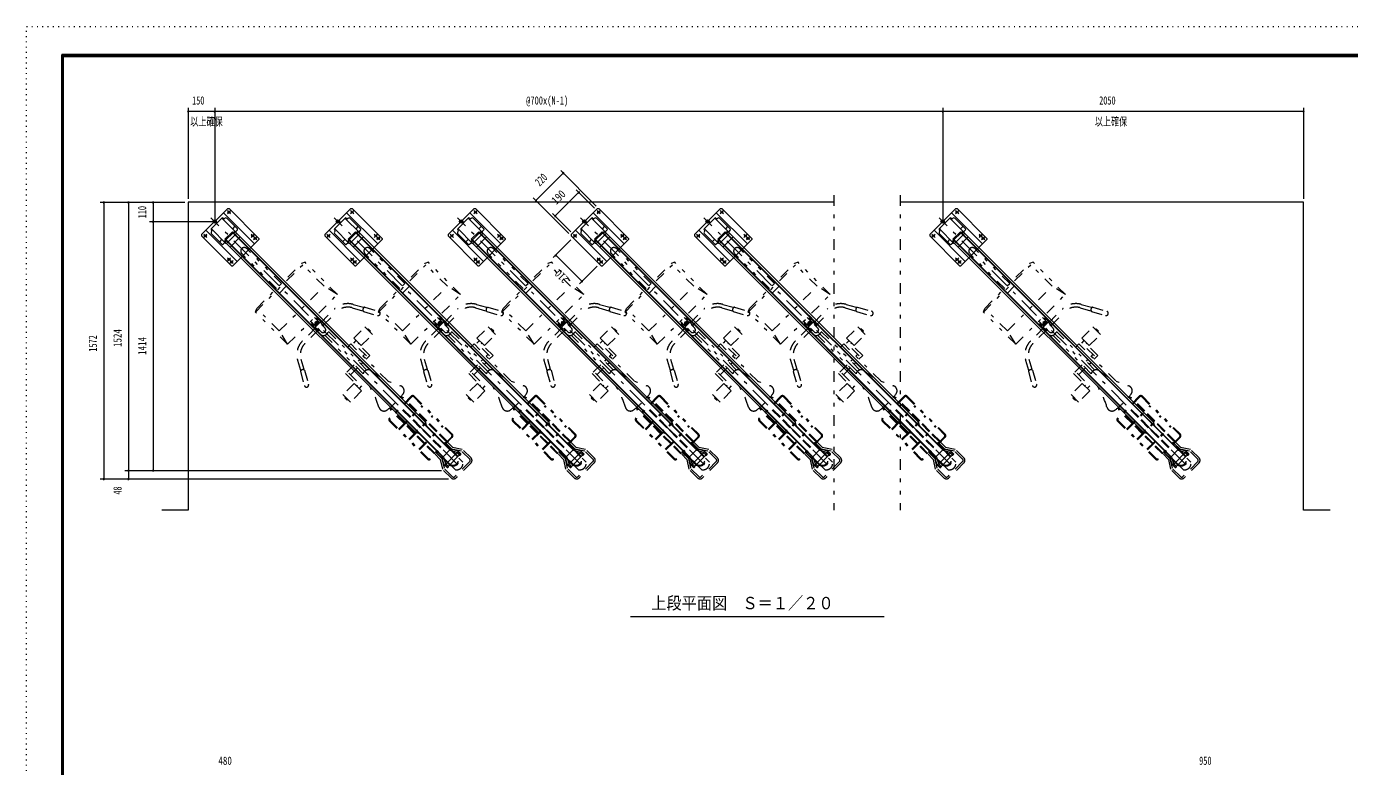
# Model space of a CAD drawing. Units: millimetres, scale not verified. Extents: x -5940 to 5940, y -7390 to 7386.
# Drawn here: x -5940 to 1576, y 3181 to 7386 of the extents above; entities that cross this region are included whole.
import ezdxf
from ezdxf.enums import TextEntityAlignment as Align

# ---------------------------------------------------------------- set-up
doc = ezdxf.new("R2010")
doc.units = ezdxf.units.MM
doc.header["$LTSCALE"] = 10
for name, pattern in [('USER4', [24, 12, -5, 2, -5]), ('USER5', [25, 6, -5, 2, -5, 2, -5]), ('USER6', [3, 0.5, -2.5])]:
    doc.linetypes.add(name, pattern=pattern)
for name, color, linetype, lineweight in [('0-0_0', 7, 'Continuous', 18), ('0-1_0-00', 4, 'Continuous', 18), ('0-A_2ラック-D上自転車１', 4, 'USER5', 18), ('0-B_2ラック-F寸法', 3, 'Continuous', 18), ('0-F_F-F_J_ADD', 2, 'Continuous', 18), ('1-0_F-E_J_ADD', 7, 'USER6', 18), ('1-1_3-F', 3, 'Continuous', 18), ('1-2_B-0', 3, 'Continuous', 18)]:
    doc.layers.add(name, color=color, linetype=linetype, lineweight=lineweight)
doc.styles.add('ＭＳ ゴシック', font='')
doc.styles.get('ＭＳ ゴシック').set_extended_font_data('MS Gothic')

# ---------------------------------------------------------------- blocks, each defined once
blk = doc.blocks.new('POINT_3')
at = {"layer": '0-F_F-F_J_ADD'}
for p, q in [((-33.33, 0), (33.33, 0)), ((0, 33.33), (0, -33.33))]:
    blk.add_line(p, q, dxfattribs=at)
blk.add_circle((0, 0), 20, dxfattribs=at)
for points in [[(-20, 0), (0, 0), (0, 20)], [(-19.71, 3.4), (-20, 0), (0, 20)], [(0, 20), (-20, 0), (-20, 0)], [(-18.64, 7.25), (-19.71, 3.4), (0, 20)], [(0, 20), (-19.71, 3.4), (-19.71, 3.4)], [(-16.83, 10.81), (-18.64, 7.25), (0, 20)], [(0, 20), (-18.64, 7.25), (-18.64, 7.25)], [(-14.35, 13.93), (-16.83, 10.81), (0, 20)], [(0, 20), (-16.83, 10.81), (-16.83, 10.81)], [(-11.29, 16.51), (-14.35, 13.93), (0, 20)], [(0, 20), (-14.35, 13.93), (-14.35, 13.93)], [(-7.79, 18.42), (-11.29, 16.51), (0, 20)], [(0, 20), (-11.29, 16.51), (-11.29, 16.51)], [(-3.97, 19.6), (-7.79, 18.42), (0, 20)], [(0, 20), (-7.79, 18.42), (-7.79, 18.42)], [(0, 20), (-3.97, 19.6), (-3.97, 19.6)], [(0, 20), (-3.97, 19.6), (-3.97, 19.6)], [(0, 20), (0, 0), (0, 0)], [(20, 0), (0, 0), (0, -20)], [(0, -20), (0, 0), (0, 0)], [(19.71, -3.4), (20, 0), (0, -20)], [(0, -20), (20, 0), (20, 0)], [(18.64, -7.25), (19.71, -3.4), (0, -20)], [(0, -20), (19.71, -3.4), (19.71, -3.4)], [(16.83, -10.81), (18.64, -7.25), (0, -20)], [(0, -20), (18.64, -7.25), (18.64, -7.25)], [(14.35, -13.93), (16.83, -10.81), (0, -20)], [(0, -20), (16.83, -10.81), (16.83, -10.81)], [(11.29, -16.51), (14.35, -13.93), (0, -20)], [(0, -20), (14.35, -13.93), (14.35, -13.93)], [(7.79, -18.42), (11.29, -16.51), (0, -20)], [(0, -20), (11.29, -16.51), (11.29, -16.51)], [(3.97, -19.6), (7.79, -18.42), (0, -20)], [(0, -20), (7.79, -18.42), (7.79, -18.42)], [(0, -20), (3.97, -19.6), (3.97, -19.6)], [(0, -20), (3.97, -19.6), (3.97, -19.6)]]:
    blk.add_solid(points, dxfattribs=at)
blk = doc.blocks.new('UP-RACK-TOP_5')
at = {"layer": '0-0_0'}
for p, q in [((-105, 0), (-110, -5)), ((-105, 0), (105, 0)), ((-70, 0), (-70, -250)), ((70, 0), (70, -250)), ((105, 0), (110, -5)), ((-110, -5), (-110, -245)), ((-62.5, -120), (-62.5, -37)), ((-47.5, -20), (-47.5, -24)), ((-42.5, -15), (42.5, -15)), ((-42.25, -130), (-42.25, -20)), ((42.25, -130), (42.25, -20)), ((47.5, -20), (47.5, -24)), ((52.5, -27), (50.5, -27)), ((62.5, -120), (62.5, -37)), ((110, -5), (110, -245)), ((-42.25, -100.36), (-62.5, -100.36)), ((-57.5, -125), (-45.25, -125)), ((42.25, -118.93), (-42.25, -118.93)), ((-40.5, -124.24), (-40.5, -1655.41)), ((-40.5, -124.24), (-30.5, -124.24)), ((-37.25, -135), (37.25, -135)), ((-30.5, -112), (-30.5, -1862)), ((30.5, -112), (-30.5, -112)), ((-27.5, -140), (-30.5, -140)), ((-27.5, -112), (-27.5, -1865.5)), ((27.5, -112), (27.5, -1865.5)), ((30.5, -140), (27.5, -140)), ((30.5, -112), (30.5, -1862)), ((40.5, -124.24), (30.5, -124.24)), ((40.5, -124.24), (40.5, -1655.41)), ((62.5, -100.36), (42.25, -100.36)), ((57.5, -125), (45.25, -125)), ((40.5, -164), (-40.5, -164)), ((-110, -245), (-105, -250)), ((-105, -250), (105, -250)), ((110, -245), (105, -250)), ((-31.5, -1671), (-40.5, -1655.41)), ((-31.5, -1671), (-30.5, -1671)), ((31.5, -1671), (30.5, -1671)), ((31.5, -1671), (40.5, -1655.41)), ((-37.5, -1863.08), (-55, -1897.08)), ((-27.5, -1865.5), (-44.67, -1898.85)), ((-37.5, -1815), (-37.5, -1863.08)), ((-34.5, -1812), (-28.5, -1812)), ((30.5, -1862), (-30.5, -1862)), ((27.5, -1865.5), (44.67, -1898.85)), ((34.5, -1812), (28.5, -1812)), ((37.5, -1815), (37.5, -1863.08)), ((37.5, -1863.08), (55, -1897.08)), ((-55, -1921.5), (-55, -1897.08)), ((-52.5, -1903.5), (-51.5, -1902.5)), ((-52.5, -1920.5), (-52.5, -1903.5)), ((-51.5, -1921.5), (-52.5, -1920.5)), ((-47, -1924.5), (-52, -1924.5)), ((51.5, -1902.5), (-51.5, -1902.5)), ((51.5, -1921.5), (-51.5, -1921.5)), ((-45, -1922.5), (-45, -1899.5)), ((45, -1922.5), (45, -1899.5)), ((47, -1924.5), (52, -1924.5)), ((52.5, -1903.5), (51.5, -1902.5)), ((52.5, -1920.5), (51.5, -1921.5)), ((52.5, -1920.5), (52.5, -1903.5)), ((55, -1921.5), (55, -1897.08))]:
    blk.add_line(p, q, dxfattribs=at)
at = {"layer": '0-0_0', "color": 3, "linetype": 'USER4'}
for p, q in [((0, -1954.5), (0, 30)), ((-108, -20), (-82, -20)), ((-95, -7), (-95, -33)), ((108, -20), (82, -20)), ((95, -7), (95, -33)), ((-108, -210), (-82, -210)), ((-95, -197), (-95, -243)), ((108, -210), (82, -210)), ((95, -197), (95, -243)), ((-108, -230), (-82, -230)), ((108, -230), (82, -230)), ((-25, -547.16), (25, -547.16)), ((-34.34, -1651), (-22.61, -1651)), ((34.34, -1651), (22.61, -1651)), ((-34.8, -1822), (-25.59, -1822)), ((-34.8, -1852), (-25.59, -1852)), ((34.8, -1822), (25.59, -1822)), ((34.8, -1852), (25.59, -1852))]:
    blk.add_line(p, q, dxfattribs=at)
at = {"layer": '0-0_0'}
for centre in [(-95, -20), (95, -20), (-95, -210), (-95, -230), (95, -210), (95, -230)]:
    blk.add_circle(centre, 6, dxfattribs=at)
for centre, radius, start, end in [((-52.5, -37), 10, 90, 180), ((-50.5, -24), 3, 270, 0), ((-42.5, -20), 5, 90, 180), ((-37.25, -20), 5, 90, 180), ((37.25, -20), 5, 0, 90), ((42.5, -20), 5, 0, 90), ((50.5, -24), 3, 180, 270), ((52.5, -37), 10, 0, 90), ((-57.5, -120), 5, 180, 270), ((-45.25, -128), 3, 0, 90), ((-37.25, -130), 5, 180, 270), ((37.25, -130), 5, 270, 0), ((45.25, -128), 3, 90, 180), ((57.5, -120), 5, 270, 0), ((-40.5, -1862.35), 3, 332.765, 0), ((-34.5, -1815), 3, 90, 180), ((-28.5, -1813), 1, 0, 90), ((-30.5, -1864.77), 3, 332.765, 0), ((28.5, -1813), 1, 90, 180), ((30.5, -1864.77), 3, 180, 207.235), ((34.5, -1815), 3, 0, 90), ((40.5, -1862.35), 3, 180, 207.235), ((-52, -1897.8), 3, 152.765, 180), ((-52, -1921.5), 3, 180, 270), ((-47, -1922.5), 2, 270, 0), ((-42, -1900.23), 3, 152.765, 180), ((42, -1900.23), 3, 0, 27.235), ((47, -1922.5), 2, 180, 270), ((52, -1921.5), 3, 270, 0), ((52, -1897.8), 3, 0, 27.235)]:
    blk.add_arc(centre, radius, start, end, dxfattribs=at)
at = {"layer": '0-0_0', "xscale": 0.5, "yscale": 0.5}
blk.add_blockref('POINT_3', (0, 0), dxfattribs=at)
blk = doc.blocks.new('UP-CYC-TOP_0')
at = {"layer": '0-A_2ラック-D上自転車１'}
for p, q in [((-20, 1481.48), (-20, 1761.86)), ((20, 1481.48), (20, 1761.86)), ((-200, 1471.84), (-180, 1481.48)), ((-200, 1471.84), (200, 1471.84)), ((-200, 1213.27), (-200, 1471.84)), ((180, 1300.04), (180, 1481.48)), ((200, 1471.84), (180, 1481.48)), ((200, 1213.27), (200, 1471.84)), ((-180, 1300.04), (180, 1300.04)), ((200, 1213.27), (180, 1300.04)), ((-200, 1213.27), (200, 1213.27)), ((-30, 1166.66), (-30, 1213.27)), ((-15, 1171.66), (-15, 1213.27)), ((15, 1171.66), (15, 1213.27)), ((30, 1166.66), (30, 1213.27)), ((-20, 1166.66), (-127.4, 1166.66)), ((-20, 1146.66), (-127.4, 1146.66)), ((-30, 1126.46), (-30, 1146.66)), ((-25, 1177.23), (-25, 1186.51)), ((-20, 1171.66), (20, 1171.66)), ((-20, 1141.66), (-20, 1171.66)), ((-15, 1141.66), (-20, 1141.66)), ((-15, 1127.89), (-15, 1156.66)), ((15, 1127.89), (15, 1156.66)), ((15, 1141.66), (20, 1141.66)), ((20, 1141.66), (20, 1171.66)), ((20, 1166.66), (127.4, 1166.66)), ((20, 1146.66), (127.4, 1146.66)), ((25, 1177.23), (25, 1186.51)), ((30, 1126.46), (30, 1146.66)), ((-258.35, 1052.5), (-298.43, 980.22)), ((-223.6, 1110.01), (-254.7, 1053.93)), ((-206.11, 1100.31), (-237.21, 1044.23)), ((-15, 791.3), (-15, 1100.48)), ((15, 791.3), (15, 1100.48)), ((206.11, 1100.31), (237.21, 1044.23)), ((223.6, 1110.01), (254.7, 1053.93)), ((258.35, 1052.5), (298.43, 980.22)), ((-236.48, 1040.37), (-276.57, 968.09)), ((236.48, 1040.37), (276.57, 968.09)), ((55, 960.32), (30, 960.32)), ((30, 767.24), (30, 960.32)), ((55, 663.63), (55, 960.32)), ((70, 952.12), (90, 952.12)), ((70, 850.32), (70, 952.12)), ((85, 932.12), (90, 932.12)), ((90, 912.12), (180, 912.12)), ((180, 912.12), (180, 972.12)), ((180, 952.12), (185, 952.12)), ((180, 932.12), (185, 932.12)), ((185, 932.12), (185, 952.12)), ((-70, 850.32), (-70, 748.53)), ((-70, 837.82), (-15, 837.82)), ((30, 862.82), (15, 862.82)), ((15, 837.82), (30, 837.82)), ((70, 862.82), (55, 862.82)), ((-90, 788.52), (-90, 728.53)), ((-85, 768.53), (-90, 768.53)), ((-180, 748.53), (-185, 748.53)), ((-90, 728.53), (-180, 728.53)), ((-70, 748.53), (-90, 748.53)), ((-46.25, 530.24), (-37.54, 546.74)), ((-46.25, 426.57), (-46.25, 530.24)), ((-30, 507.82), (-30, 546.22)), ((30, 507.82), (30, 546.22)), ((46.25, 530.24), (37.54, 546.74)), ((46.25, 426.57), (46.25, 530.24)), ((-100, 495.32), (-100, 190.32)), ((-95, 495.32), (-95, 190.32)), ((87.5, 507.82), (-87.5, 507.82)), ((87.5, 502.82), (-87.5, 502.82)), ((-30, 426.57), (-30, 502.82)), ((-2.5, 426.57), (-2.5, 502.82)), ((2.5, 426.57), (2.5, 502.82)), ((30, 426.57), (30, 502.82)), ((95, 495.32), (95, 190.32)), ((100, 495.32), (100, 190.32)), ((-95, 426.57), (95, 426.57)), ((-95, 421.57), (95, 421.57)), ((-51.25, 345.32), (-51.25, 421.57)), ((-46.25, 345.32), (-46.25, 421.57)), ((-30, 345.32), (-30, 421.57)), ((-2.5, 345.32), (-2.5, 421.57)), ((2.5, 345.32), (2.5, 421.57)), ((30, 345.32), (30, 421.57)), ((46.25, 345.32), (46.25, 421.57)), ((51.25, 345.32), (51.25, 421.57)), ((-95, 345.32), (95, 345.32)), ((-95, 340.32), (95, 340.32)), ((-51.25, 264.07), (-51.25, 340.32)), ((-46.25, 264.07), (-46.25, 340.32)), ((-30, 264.07), (-30, 340.32)), ((-2.5, 264.07), (-2.5, 340.32)), ((2.5, 264.07), (2.5, 340.32)), ((30, 264.07), (30, 340.32)), ((46.25, 264.07), (46.25, 340.32)), ((51.25, 264.07), (51.25, 340.32)), ((-95, 264.07), (95, 264.07)), ((-95, 259.07), (95, 259.07)), ((-51.25, 182.82), (-51.25, 259.07)), ((-46.25, 182.82), (-46.25, 259.07)), ((-30, 182.82), (-30, 259.07)), ((-2.5, 182.82), (-2.5, 259.07)), ((2.5, 182.82), (2.5, 259.07)), ((30, 182.82), (30, 259.07)), ((46.25, 182.82), (46.25, 259.07)), ((51.25, 182.82), (51.25, 259.07)), ((87.5, 182.82), (-87.5, 182.82)), ((87.5, 177.82), (-87.5, 177.82)), ((-49, 137.42), (-49, 177.82)), ((-39, 134.46), (-39, 177.82)), ((-34, 79.49), (-34, 177.82)), ((-30, 79.62), (-30, 177.82)), ((30, 79.62), (30, 177.82)), ((34, 79.49), (34, 177.82)), ((39, 134.46), (39, 177.82)), ((49, 137.42), (49, 177.82)), ((-49, 137.42), (-80, 89.69)), ((-80, 20), (-80, 89.69)), ((-39, 134.46), (-70, 86.73)), ((-70, 20), (-70, 86.73)), ((39, 134.46), (70, 86.73)), ((49, 137.42), (80, 89.69)), ((70, 20), (70, 86.73)), ((80, 20), (80, 89.69)), ((60, 10), (-60, 10)), ((60, 0), (-60, 0)), ((-30, 35.12), (-30, 67.27)), ((30, 35.12), (30, 67.27))]:
    blk.add_line(p, q, dxfattribs=at)
for points in [[(-200, 1213.27), (-180, 1300.04), (-180, 1481.48), (180, 1481.48)], [(55, 837.82), (85, 837.82), (85, 942.12)], [(90, 912.12), (90, 972.12), (180, 972.12)], [(-15, 862.82), (-85, 862.82), (-85, 758.53)], [(-180, 768.53), (-185, 768.53), (-185, 748.53)], [(-90, 788.52), (-180, 788.52), (-180, 728.53)], [(-51.25, 426.57), (-51.25, 531.48), (-42.97, 547.17)], [(51.25, 426.57), (51.25, 531.48), (42.97, 547.17)]]:
    blk.add_lwpolyline(points, dxfattribs=at)
for centre, radius, start, end in [((0, 1761.86), 20, 0, 180), ((0, 1184.66), 25.07, 126.75249, 175.75458), ((0, 1184.66), 25.07, 4.24542, 53.24751), ((-127.4, 1056.66), 110, 90, 150.9888), ((-127.4, 1056.66), 90, 90, 150.9888), ((0, 1175.37), 25.07, 126.75249, 175.75458), ((0, 1179.08), 25.07, 184.24712, 209.71584), ((0, 1174.26), 15.04, 4.25383, 175.74617), ((0, 1170.54), 15.04, 4.25383, 175.74617), ((0, 1127.89), 15, 180, 0), ((0, 1167.4), 12, 20.76015, 159.23985), ((0, 1164.62), 12, 35.90829, 144.09171), ((0, 1175.37), 25.07, 4.24542, 53.24751), ((0, 1179.08), 25.07, 330.28416, 355.75288), ((127.4, 1056.66), 110, 29.0112, 90), ((127.4, 1056.66), 90, 29.0112, 90), ((-251.2, 1039.61), 14.73, 2.96272, 119.01704), ((0, 1126.46), 30, 180, 0), ((251.2, 1039.61), 14.73, 60.98296, 177.03728), ((-287.5, 974.16), 12.5, 150.98737, 330.98737), ((287.5, 974.16), 12.5, 209.01263, 29.01263), ((-525.78, 832.04), 500, 331.50226, 352.76733), ((0, 765.32), 30, 7.23254, 172.76746), ((525.78, 832.04), 500, 187.23267, 208.49774), ((-60, 579.17), 30, 151.50269, 262.66589), ((0, 1045.32), 500, 262.66566, 277.33434), ((60, 579.17), 30, 277.33411, 28.49731), ((-87.5, 495.32), 12.5, 90, 180), ((-87.5, 495.32), 7.5, 90, 180), ((87.5, 495.32), 12.5, 0, 90), ((87.5, 495.32), 7.5, 0, 90), ((-87.5, 190.32), 12.5, 180, 270), ((-87.5, 190.32), 7.5, 180, 270), ((87.5, 190.32), 7.5, 270, 0), ((87.5, 190.32), 12.5, 270, 0), ((0, 83.86), 34.28, 187.32401, 352.67599), ((0, 83.86), 30.28, 187.54919, 352.45081), ((-60, 20), 20, 180, 270), ((-60, 20), 10, 180, 270), ((0, 55.98), 36.54, 214.81581, 325.18419), ((60, 20), 10, 270, 0), ((60, 20), 20, 270, 0)]:
    blk.add_arc(centre, radius, start, end, dxfattribs=at)

msp = doc.modelspace()

# ---------------------------------------------------------------- linework, layer by layer
at = {"layer": '0-1_0-00', "color": 5}
for points in [[(5740.05, 7225.88), (-5739.95, 7225.88), (-5739.95, -814.12), (5740.05, -814.12)], [(5739.05, 7224.88), (5739.05, -813.12), (-5738.95, -813.12), (-5738.95, 7224.88)], [(5738.05, 7223.88), (5738.05, -812.12), (-5737.95, -812.12), (-5737.95, 7223.88)], [(5737.05, 7222.88), (5737.05, -811.12), (-5736.95, -811.12), (-5736.95, 7222.88)], [(5736.05, 7221.88), (5736.05, -810.12), (-5735.95, -810.12), (-5735.95, 7221.88)], [(5735.05, 7220.88), (5735.05, -809.12), (-5734.95, -809.12), (-5734.95, 7220.88)], [(5734.05, 7219.88), (5734.05, -808.12), (-5733.95, -808.12), (-5733.95, 7219.88)], [(5733.05, 7218.88), (5733.05, -807.12), (-5732.95, -807.12), (-5732.95, 7218.88)], [(5732.05, 7217.88), (5732.05, -806.12), (-5731.95, -806.12), (-5731.95, 7217.88)], [(5731.05, 7216.88), (5731.05, -805.12), (-5730.95, -805.12), (-5730.95, 7216.88)], [(5730.05, 7215.88), (5730.05, -804.12), (-5729.95, -804.12), (-5729.95, 7215.88)]]:
    msp.add_lwpolyline(points, close=True, dxfattribs=at)
at = {"layer": '0-B_2ラック-F寸法'}
for p, q in [((-5020.68, 6923.18), (-5020.68, 6407.23)), ((-4870.68, 6923.18), (-4870.68, 6277.23)), ((-734.85, 6923.18), (-734.85, 6277.23)), ((1315.15, 6923.18), (1315.15, 6407.23)), ((-5016.68, 6903.18), (-5024.68, 6903.18)), ((-4820.68, 6903.18), (-5020.68, 6903.18)), ((-4866.68, 6903.18), (-4874.68, 6903.18)), ((-734.85, 6903.18), (-4820.68, 6903.18)), ((-730.85, 6903.18), (-738.85, 6903.18)), ((1315.15, 6903.18), (-734.85, 6903.18)), ((1319.15, 6903.18), (1311.15, 6903.18)), ((-2890.89, 6553), (-3046.45, 6397.44)), ((-2905.03, 6567.14), (-2703.51, 6365.62)), ((-2887.61, 6555.29), (-2894.17, 6550.7)), ((-3060.6, 6411.58), (-2859.07, 6210.05)), ((-3043.18, 6399.73), (-3049.73, 6395.14)), ((-2936.85, 6309.05), (-2802.5, 6443.4)), ((-2816.64, 6457.54), (-2712.7, 6353.59)), ((-2799.23, 6445.69), (-2805.78, 6441.1)), ((-5520.68, 6387.23), (-5040.68, 6387.23)), ((-5496.68, 6387.23), (-5504.68, 6387.23)), ((-5500.68, 6387.23), (-5500.68, 4815.23)), ((-5356.68, 6387.23), (-5364.68, 6387.23)), ((-5360.68, 6387.23), (-5360.68, 4815.23)), ((-5216.68, 6387.23), (-5224.68, 6387.23)), ((-5220.68, 6387.23), (-5220.68, 6277.23)), ((-2950.99, 6323.19), (-2847.05, 6219.24)), ((-5240.68, 6277.23), (-4870.68, 6277.23)), ((-5216.68, 6277.23), (-5224.68, 6277.23)), ((-5220.68, 6277.23), (-5220.68, 4863.23)), ((-2933.58, 6311.34), (-2940.13, 6306.75)), ((-2947.46, 6072.17), (-2847.05, 6172.58)), ((-2930.04, 6088.6), (-2936.59, 6084.01)), ((-2933.32, 6086.31), (-2784.82, 5937.82)), ((-2798.97, 5923.67), (-2698.56, 6024.08)), ((-2781.55, 5940.11), (-2788.1, 5935.52)), ((-5520.68, 4815.23), (-3542.2, 4815.23)), ((-5496.68, 4815.23), (-5504.68, 4815.23)), ((-5380.68, 4863.23), (-3582.27, 4863.23)), ((-5356.68, 4863.23), (-5364.68, 4863.23)), ((-5356.68, 4815.23), (-5364.68, 4815.23)), ((-5360.68, 4869.23), (-5360.68, 4815.23)), ((-5216.68, 4863.22), (-5224.68, 4863.22)), ((-2507.94, 4033.18), (-1067.94, 4033.18))]:
    msp.add_line(p, q, dxfattribs=at)
for centre, start, end in [((-5020.68, 6903.18), 180, 0), ((-4870.68, 6903.18), 180, 0), ((-734.85, 6903.18), 180, 0), ((1315.15, 6903.18), 180, 0), ((-2890.89, 6553), 215, 35), ((-3046.45, 6397.44), 215, 35), ((-2802.5, 6443.4), 215, 35), ((-5500.68, 6387.23), 180, 0), ((-5360.68, 6387.23), 180, 0), ((-5220.68, 6387.23), 180, 0), ((-5220.68, 6277.23), 180, 0), ((-2936.85, 6309.05), 215, 35), ((-2933.32, 6086.31), 215, 35), ((-2784.82, 5937.82), 215, 35), ((-5500.68, 4815.23), 180, 0), ((-5360.68, 4863.23), 180, 0), ((-5360.68, 4815.23), 180, 0), ((-5220.68, 4863.22), 180, 0)]:
    msp.add_arc(centre, 4, start, end, dxfattribs=at)
at = {"layer": '1-0_F-E_J_ADD', "color": 5}
msp.add_lwpolyline([(5940.05, 7385.88), (5940.05, -1014.12), (-5939.95, -1014.12), (-5939.95, 7385.88)], close=True, dxfattribs=at)
at = {"layer": '1-1_3-F', "color": 2, "linetype": 'USER5'}
for p, q in [((-1354.22, 6427.23), (-1354.22, 4637.23)), ((-977.03, 6427.23), (-977.03, 4637.23))]:
    msp.add_line(p, q, dxfattribs=at)
at = {"layer": '1-1_3-F', "color": 7}
msp.add_line((-5020.68, 4637.23), (-5170.68, 4637.23), dxfattribs=at)
for points in [[(-1354.22, 6387.23), (-5020.68, 6387.23), (-5020.68, 4637.23)], [(1465.15, 4637.23), (1315.15, 4637.23), (1315.15, 6387.23), (-977.03, 6387.23)]]:
    msp.add_lwpolyline(points, dxfattribs=at)

# ---------------------------------------------------------------- block references
at = {"layer": '0-A_2ラック-D上自転車１', "rotation": 45}
for name, p in [('UP-RACK-TOP_5', (-4870.68, 6277.23)), ('UP-CYC-TOP_0', (-3457.08, 4863.63)), ('UP-RACK-TOP_5', (-4170.68, 6277.23)), ('UP-CYC-TOP_0', (-2757.08, 4863.63)), ('UP-RACK-TOP_5', (-3470.68, 6277.23)), ('UP-CYC-TOP_0', (-2057.08, 4863.63)), ('UP-RACK-TOP_5', (-2770.68, 6277.23)), ('UP-CYC-TOP_0', (-1357.08, 4863.63)), ('UP-RACK-TOP_5', (-2070.68, 6277.23)), ('UP-CYC-TOP_0', (-657.08, 4863.63)), ('UP-RACK-TOP_5', (-734.85, 6277.23)), ('UP-CYC-TOP_0', (678.75, 4863.63))]:
    msp.add_blockref(name, p, dxfattribs=at)

# ---------------------------------------------------------------- texts
at = {"layer": '0-B_2ラック-F寸法', "color": 7, "style": 'ＭＳ ゴシック'}
for s, height, width, p in [('@700x(N-1)', 46.89, 0.75, (-3101.31, 6927.98)), ('150', 46.89, 0.7, (-4999.33, 6927.98)), ('2050', 46.89, 0.7, (153.68, 6927.98)), ('以上確保', 46.89, 0.7, (-5009.16, 6807.98)), ('以上確保', 46.89, 0.7, (129.02, 6807.98)), ('上段平面図\u3000Ｓ＝１／２０', 70.33, 0.9, (-2390.76, 4053.18))]:
    msp.add_text(s, height=height, dxfattribs=dict(at, width=width)).set_placement(p, align=Align.BOTTOM_LEFT)
for s, rotation, width, p in [('220', 45, 0.65, (-3014.53, 6464.43)), ('190', 45, 0.85, (-2919.98, 6360.99)), ('110', 90, 0.7, (-5245.48, 6295.5)), ('210', 135, 0.8, (-2846.68, 5964.6)), ('1524', 90, 0.8, (-5385.48, 5564.47)), ('1572', 90, 0.7, (-5525.48, 5537.8)), ('1414', 90, 0.8, (-5245.48, 5519.59)), ('48', 90, 0.65, (-5385.48, 4726.09))]:
    msp.add_text(s, height=46.89, rotation=rotation, dxfattribs=dict(at, width=width)).set_placement(p, align=Align.BOTTOM_LEFT)
at = {"layer": '1-2_B-0', "color": 7, "style": 'ＭＳ ゴシック'}
for s, width, p in [('480', 0.8, (-4849.72, 3176.36)), ('950', 0.7, (721.75, 3176.36))]:
    msp.add_text(s, height=46.89, dxfattribs=dict(at, width=width)).set_placement(p, align=Align.BOTTOM_LEFT)

doc.saveas('drawing.dxf')
